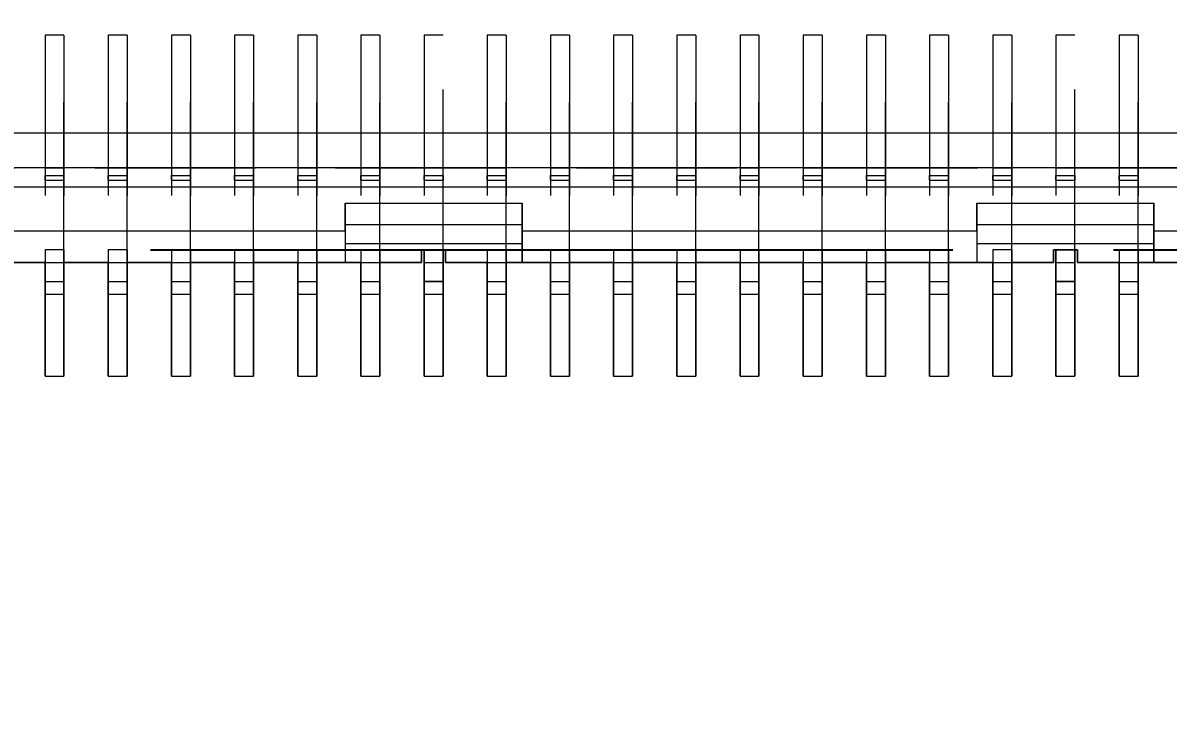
# Model space of a CAD drawing. Header units: millimetres. Extents: x 0 to 403, y 0 to 280.
# Drawn here: x 314.36 to 323.43, y 74.8 to 80.23 of the extents above; entities that cross this region are included whole.
import ezdxf

# ---------------------------------------------------------------- set-up
doc = ezdxf.new("R2010")
doc.units = ezdxf.units.MM
doc.linetypes.add('CENTER', pattern=[10.16, 6.35, -1.27, 1.27, -1.27])
doc.linetypes.add('HIDDEN', pattern=[1.905, 1.27, -0.635])
doc.layers.add('CL', color=2, linetype='CENTER')
doc.layers.add('DIM', color=1, linetype='Continuous')
doc.styles.add('SLDTEXTSTYLE0', font='romans__.ttf', dxfattribs={"width": 0.94})
doc.dimstyles.new('SLDDIMSTYLE1', dxfattribs={"dimtxt": 3, "dimasz": 2, "dimexe": 0, "dimexo": 0.0625, "dimgap": 0.75, "dimtad": 0, "dimtih": 1, "dimtoh": 1, "dimrnd": 1e-09, "dimzin": 12, "dimdsep": 46, "dimtxsty": 'SLDTEXTSTYLE0', "dimblk1": 'NONE', "dimblk2": 'NONE', "dimsah": 1, "dimcen": 0.09, "dimadec": 0, "dimazin": 3, "dimtfac": 1, "dimtofl": 0, "dimtmove": 0, "dimatfit": 3, "dimldrblk": 'NONE', "dimfxl": 1, "dimfrac": 2, "dimtolj": 1, "dimtzin": 12, "dimarcsym": 0})
doc.dimstyles.new('SLDDIMSTYLE2', dxfattribs={"dimtxt": 3, "dimasz": 2, "dimexe": 0, "dimexo": 0.0625, "dimgap": 0.75, "dimtad": 0, "dimtih": 1, "dimtoh": 1, "dimrnd": 1e-09, "dimzin": 4, "dimdsep": 46, "dimtxsty": 'SLDTEXTSTYLE0', "dimblk1": 'NONE', "dimblk2": 'NONE', "dimsah": 1, "dimcen": 0.09, "dimadec": 0, "dimazin": 1, "dimtfac": 1, "dimtofl": 0, "dimtmove": 0, "dimatfit": 3, "dimldrblk": 'NONE', "dimfxl": 1, "dimfrac": 2, "dimtolj": 1, "dimtzin": 12, "dimarcsym": 0})
doc.dimstyles.new('SLDDIMSTYLE7', dxfattribs={"dimtxt": 3, "dimasz": 2, "dimexe": 0, "dimexo": 0.0625, "dimgap": 0.75, "dimtad": 1, "dimrnd": 1e-09, "dimzin": 12, "dimdsep": 46, "dimtxsty": 'SLDTEXTSTYLE0', "dimsah": 1, "dimcen": 0.09, "dimadec": 0, "dimazin": 3, "dimtol": 1, "dimtp": 0.15, "dimtm": 0.15, "dimtfac": 1, "dimtofl": 0, "dimtmove": 0, "dimatfit": 3, "dimfxl": 1, "dimfrac": 2, "dimtolj": 1, "dimarcsym": 0})

# ---------------------------------------------------------------- blocks, each defined once
blk = doc.blocks.new('_D_46')
at = {"layer": 'DIM', "transparency": 16777216}
for p, q in [((306.0133, 71.6405), (306.0133, 76.4291)), ((309.8648, 66.6405), (306.0133, 71.6405)), ((309.8648, 66.6405), (309.8648, 61.6405))]:
    blk.add_line(p, q, dxfattribs=at)
at = {"layer": 'DIM', "transparency": 16777216, "insert": (308.2729, 48.5947), "char_height": 3, "attachment_point": 1, "rotation": 90, "style": 'SLDTEXTSTYLE0'}
blk.add_mtext('74.20', dxfattribs=at)
blk = doc.blocks.new('_NONE')
blk = doc.blocks.new('_D_48')
at = {"layer": 'DIM', "transparency": 16777216}
for p, q in [((264.1333, 71.6405), (264.1333, 82.1791)), ((264.1202, 66.6405), (264.1333, 71.6405)), ((264.1202, 66.6405), (264.1202, 61.6405))]:
    blk.add_line(p, q, dxfattribs=at)
at = {"layer": 'DIM', "transparency": 16777216, "insert": (262.5284, 45.703), "char_height": 3, "attachment_point": 1, "rotation": 90, "style": 'SLDTEXTSTYLE0'}
blk.add_mtext('116.08', dxfattribs=at)
blk = doc.blocks.new('_D_56')
at = {"layer": 'DIM', "transparency": 16777216}
for p, q in [((303.9633, 93.5291), (303.9633, 66.2346)), ((365.7633, 93.5291), (365.7633, 66.2346)), ((365.7633, 67.2346), (303.9633, 67.2346))]:
    blk.add_line(p, q, dxfattribs=at)
for points in [[(303.9633, 67.2346), (305.9633, 66.9846), (305.9633, 67.4846)], [(365.7633, 67.2346), (363.7633, 67.4846), (363.7633, 66.9846)]]:
    blk.add_solid(points, dxfattribs=at)
at = {"layer": 'DIM', "transparency": 16777216, "char_height": 3, "attachment_point": 1, "style": 'SLDTEXTSTYLE0'}
for s, insert in [('61.80', (319.8779, 71.2556)), (' ±0.15', (332.9237, 71.2556))]:
    blk.add_mtext(s, dxfattribs=dict(at, insert=insert))
blk = doc.blocks.new('SW_CENTERMARKSYMBOL_2')
at = {"layer": 'CL', "color": 0}
blk.add_line((46, -87), (112, -87), dxfattribs=at)

msp = doc.modelspace()

# ---------------------------------------------------------------- linework, layer by layer
at = {"color": 7, "linetype": 'HIDDEN', "lineweight": 0}
for p, q in [((314.6883, 80.1291), (314.5383, 80.1291)), ((314.5383, 80.1291), (314.5383, 78.3291)), ((314.5383, 80.1291), (314.5383, 78.4291)), ((314.6883, 78.3291), (314.6883, 80.1291)), ((314.6883, 80.1291), (314.6883, 78.4291)), ((315.1883, 80.1291), (315.0383, 80.1291)), ((315.0383, 80.1291), (315.0383, 78.3291)), ((315.0383, 80.1291), (315.0383, 78.4291)), ((315.1883, 78.3291), (315.1883, 80.1291)), ((315.1883, 80.1291), (315.1883, 78.4291)), ((315.6883, 80.1291), (315.5383, 80.1291)), ((315.5383, 80.1291), (315.5383, 78.3291)), ((315.5383, 80.1291), (315.5383, 78.4291)), ((315.6883, 78.3291), (315.6883, 80.1291)), ((315.6883, 80.1291), (315.6883, 78.4291)), ((316.1883, 80.1291), (316.0383, 80.1291)), ((316.0383, 80.1291), (316.0383, 78.3291)), ((316.0383, 80.1291), (316.0383, 78.4291)), ((316.1883, 78.3291), (316.1883, 80.1291)), ((316.1883, 80.1291), (316.1883, 78.4291)), ((316.6883, 80.1291), (316.5383, 80.1291)), ((316.5383, 80.1291), (316.5383, 78.3291)), ((316.5383, 80.1291), (316.5383, 78.4291)), ((316.6883, 78.3291), (316.6883, 80.1291)), ((316.6883, 80.1291), (316.6883, 78.4291)), ((317.1883, 80.1291), (317.0383, 80.1291)), ((317.0383, 80.1291), (317.0383, 78.3291)), ((317.0383, 80.1291), (317.0383, 78.4291)), ((317.1883, 78.3291), (317.1883, 80.1291)), ((317.1883, 80.1291), (317.1883, 78.4291)), ((317.5383, 80.1291), (317.5383, 78.4291)), ((317.6883, 80.1291), (317.5383, 80.1291)), ((317.6883, 78.4291), (317.6883, 80.1291)), ((318.1883, 80.1291), (318.0383, 80.1291)), ((318.0383, 80.1291), (318.0383, 78.3291)), ((318.0383, 80.1291), (318.0383, 78.4291)), ((318.1883, 78.3291), (318.1883, 80.1291)), ((318.1883, 80.1291), (318.1883, 78.4291)), ((318.6883, 80.1291), (318.5383, 80.1291)), ((318.5383, 80.1291), (318.5383, 78.3291)), ((318.5383, 80.1291), (318.5383, 78.4291)), ((318.6883, 78.3291), (318.6883, 80.1291)), ((318.6883, 80.1291), (318.6883, 78.4291)), ((319.1883, 80.1291), (319.0383, 80.1291)), ((319.0383, 80.1291), (319.0383, 78.3291)), ((319.0383, 80.1291), (319.0383, 78.4291)), ((319.1883, 78.3291), (319.1883, 80.1291)), ((319.1883, 80.1291), (319.1883, 78.4291)), ((319.6883, 80.1291), (319.5383, 80.1291)), ((319.5383, 80.1291), (319.5383, 78.3291)), ((319.5383, 80.1291), (319.5383, 78.4291)), ((319.6883, 78.3291), (319.6883, 80.1291)), ((319.6883, 80.1291), (319.6883, 78.4291)), ((320.1883, 80.1291), (320.0383, 80.1291)), ((320.0383, 80.1291), (320.0383, 78.3291)), ((320.0383, 80.1291), (320.0383, 78.4291)), ((320.1883, 78.3291), (320.1883, 80.1291)), ((320.1883, 80.1291), (320.1883, 78.4291)), ((320.6883, 80.1291), (320.5383, 80.1291)), ((320.5383, 80.1291), (320.5383, 78.3291)), ((320.5383, 80.1291), (320.5383, 78.4291)), ((320.6883, 78.3291), (320.6883, 80.1291)), ((320.6883, 80.1291), (320.6883, 78.4291)), ((321.1883, 80.1291), (321.0383, 80.1291)), ((321.0383, 80.1291), (321.0383, 78.3291)), ((321.0383, 80.1291), (321.0383, 78.4291)), ((321.1883, 78.3291), (321.1883, 80.1291)), ((321.1883, 80.1291), (321.1883, 78.4291)), ((321.6883, 80.1291), (321.5383, 80.1291)), ((321.5383, 80.1291), (321.5383, 78.3291)), ((321.5383, 80.1291), (321.5383, 78.4291)), ((321.6883, 78.3291), (321.6883, 80.1291)), ((321.6883, 80.1291), (321.6883, 78.4291)), ((322.1883, 80.1291), (322.0383, 80.1291)), ((322.0383, 80.1291), (322.0383, 78.3291)), ((322.0383, 80.1291), (322.0383, 78.4291)), ((322.1883, 78.3291), (322.1883, 80.1291)), ((322.1883, 80.1291), (322.1883, 78.4291)), ((322.5383, 80.1291), (322.5383, 78.4291)), ((322.6883, 80.1291), (322.5383, 80.1291)), ((322.6883, 78.4291), (322.6883, 80.1291)), ((323.1883, 80.1291), (323.0383, 80.1291)), ((323.0383, 80.1291), (323.0383, 78.3291)), ((323.0383, 80.1291), (323.0383, 78.4291)), ((323.1883, 78.3291), (323.1883, 80.1291)), ((323.1883, 80.1291), (323.1883, 78.4291)), ((307.3133, 79.0791), (362.4133, 79.0791)), ((314.5383, 79.0791), (314.6883, 79.0791)), ((314.5383, 79.0791), (314.5383, 78.9815)), ((314.6883, 78.9815), (314.6883, 79.0791)), ((315.0383, 79.0791), (315.1883, 79.0791)), ((315.0383, 79.0791), (315.0383, 78.9815)), ((315.1883, 78.9815), (315.1883, 79.0791)), ((315.5383, 79.0791), (315.6883, 79.0791)), ((315.5383, 79.0791), (315.5383, 78.9815)), ((315.6883, 78.9815), (315.6883, 79.0791)), ((316.0383, 79.0791), (316.1883, 79.0791)), ((316.0383, 79.0791), (316.0383, 78.9815)), ((316.1883, 78.9815), (316.1883, 79.0791)), ((316.5383, 79.0791), (316.6883, 79.0791)), ((316.5383, 79.0791), (316.5383, 78.9815)), ((316.6883, 78.9815), (316.6883, 79.0791)), ((317.0383, 79.0791), (317.1883, 79.0791)), ((317.0383, 79.0791), (317.0383, 78.9815)), ((317.1883, 78.9815), (317.1883, 79.0791)), ((317.5383, 79.0791), (317.6883, 79.0791)), ((317.5383, 79.0791), (317.5383, 78.9815)), ((317.6883, 78.9815), (317.6883, 79.0791)), ((318.0383, 79.0791), (318.1883, 79.0791)), ((318.0383, 79.0791), (318.0383, 78.9815)), ((318.1883, 78.9815), (318.1883, 79.0791)), ((318.5383, 79.0791), (318.6883, 79.0791)), ((318.5383, 79.0791), (318.5383, 78.9815)), ((318.6883, 78.9815), (318.6883, 79.0791)), ((319.0383, 79.0791), (319.1883, 79.0791)), ((319.0383, 79.0791), (319.0383, 78.9815)), ((319.1883, 78.9815), (319.1883, 79.0791)), ((319.5383, 79.0791), (319.6883, 79.0791)), ((319.5383, 79.0791), (319.5383, 78.9815)), ((319.6883, 78.9815), (319.6883, 79.0791)), ((320.0383, 79.0791), (320.1883, 79.0791)), ((320.0383, 79.0791), (320.0383, 78.9815)), ((320.1883, 78.9815), (320.1883, 79.0791)), ((320.5383, 79.0791), (320.6883, 79.0791)), ((320.5383, 79.0791), (320.5383, 78.9815)), ((320.6883, 78.9815), (320.6883, 79.0791)), ((321.0383, 79.0791), (321.1883, 79.0791)), ((321.0383, 79.0791), (321.0383, 78.9815)), ((321.1883, 78.9815), (321.1883, 79.0791)), ((321.5383, 79.0791), (321.6883, 79.0791)), ((321.5383, 79.0791), (321.5383, 78.9815)), ((321.6883, 78.9815), (321.6883, 79.0791)), ((322.0383, 79.0791), (322.1883, 79.0791)), ((322.0383, 79.0791), (322.0383, 78.9815)), ((322.1883, 78.9815), (322.1883, 79.0791)), ((322.5383, 79.0791), (322.6883, 79.0791)), ((322.5383, 79.0791), (322.5383, 78.9815)), ((322.6883, 78.9815), (322.6883, 79.0791)), ((323.0383, 79.0791), (323.1883, 79.0791)), ((323.0383, 79.0791), (323.0383, 78.9815)), ((323.1883, 78.9815), (323.1883, 79.0791)), ((316.9133, 78.5791), (316.9133, 78.7991)), ((318.3133, 78.7991), (318.3133, 78.5791)), ((321.9133, 78.5791), (321.9133, 78.7991)), ((323.3133, 78.7991), (323.3133, 78.5791)), ((316.9133, 78.6291), (318.3133, 78.6291)), ((316.9133, 78.5791), (316.9133, 78.3291)), ((318.3133, 78.5791), (318.3133, 78.3291)), ((321.9133, 78.6291), (323.3133, 78.6291)), ((321.9133, 78.5791), (321.9133, 78.3291)), ((323.3133, 78.5791), (323.3133, 78.3291)), ((314.6883, 78.4291), (314.5383, 78.4291)), ((314.5383, 78.4291), (314.5383, 78.3291)), ((314.6883, 78.4291), (314.6883, 78.3291)), ((315.1883, 78.4291), (315.0383, 78.4291)), ((315.0383, 78.4291), (315.0383, 78.3291)), ((315.1883, 78.4291), (315.1883, 78.3291)), ((315.6883, 78.4291), (315.5383, 78.4291)), ((315.5383, 78.4291), (315.5383, 78.3291)), ((315.6883, 78.4291), (315.6883, 78.3291)), ((316.1883, 78.4291), (316.0383, 78.4291)), ((316.0383, 78.4291), (316.0383, 78.3291)), ((316.1883, 78.4291), (316.1883, 78.3291)), ((316.6883, 78.4291), (316.5383, 78.4291)), ((316.5383, 78.4291), (316.5383, 78.3291)), ((316.6883, 78.4291), (316.6883, 78.3291)), ((317.1883, 78.4291), (317.0383, 78.4291)), ((317.0383, 78.4291), (317.0383, 78.3291)), ((317.1883, 78.4291), (317.1883, 78.3291)), ((317.5383, 78.4291), (317.5183, 78.4291)), ((317.5183, 78.4291), (317.5183, 78.3291)), ((317.6883, 78.4291), (317.5383, 78.4291)), ((317.5383, 78.4291), (317.5383, 78.3291)), ((317.7083, 78.4291), (317.6883, 78.4291)), ((317.6883, 78.4291), (317.6883, 78.3291)), ((317.7083, 78.3291), (317.7083, 78.4291)), ((318.1883, 78.4291), (318.0383, 78.4291)), ((318.0383, 78.4291), (318.0383, 78.3291)), ((318.1883, 78.4291), (318.1883, 78.3291)), ((318.6883, 78.4291), (318.5383, 78.4291)), ((318.5383, 78.4291), (318.5383, 78.3291)), ((318.6883, 78.4291), (318.6883, 78.3291)), ((319.1883, 78.4291), (319.0383, 78.4291)), ((319.0383, 78.4291), (319.0383, 78.3291)), ((319.1883, 78.4291), (319.1883, 78.3291)), ((319.6883, 78.4291), (319.5383, 78.4291)), ((319.5383, 78.4291), (319.5383, 78.3291)), ((319.6883, 78.4291), (319.6883, 78.3291)), ((320.1883, 78.4291), (320.0383, 78.4291)), ((320.0383, 78.4291), (320.0383, 78.3291)), ((320.1883, 78.4291), (320.1883, 78.3291)), ((320.6883, 78.4291), (320.5383, 78.4291)), ((320.5383, 78.4291), (320.5383, 78.3291)), ((320.6883, 78.4291), (320.6883, 78.3291)), ((321.1883, 78.4291), (321.0383, 78.4291)), ((321.0383, 78.4291), (321.0383, 78.3291)), ((321.1883, 78.4291), (321.1883, 78.3291)), ((321.6883, 78.4291), (321.5383, 78.4291)), ((321.5383, 78.4291), (321.5383, 78.3291)), ((321.6883, 78.4291), (321.6883, 78.3291)), ((322.1883, 78.4291), (322.0383, 78.4291)), ((322.0383, 78.4291), (322.0383, 78.3291)), ((322.1883, 78.4291), (322.1883, 78.3291)), ((322.5383, 78.4291), (322.5183, 78.4291)), ((322.5183, 78.4291), (322.5183, 78.3291)), ((322.6883, 78.4291), (322.5383, 78.4291)), ((322.5383, 78.4291), (322.5383, 78.3291)), ((322.7083, 78.4291), (322.6883, 78.4291)), ((322.6883, 78.4291), (322.6883, 78.3291)), ((322.7083, 78.3291), (322.7083, 78.4291)), ((323.1883, 78.4291), (323.0383, 78.4291)), ((323.0383, 78.4291), (323.0383, 78.3291)), ((323.1883, 78.4291), (323.1883, 78.3291)), ((314.5383, 78.3291), (314.1883, 78.3291)), ((314.5383, 78.3291), (314.6883, 78.3291)), ((314.5383, 78.3291), (314.5383, 77.4291)), ((315.0383, 78.3291), (314.6883, 78.3291)), ((314.6883, 78.3291), (314.6883, 77.4291)), ((315.0383, 78.3291), (315.1883, 78.3291)), ((315.0383, 78.3291), (315.0383, 77.4291)), ((315.5383, 78.3291), (315.1883, 78.3291)), ((315.1883, 78.3291), (315.1883, 77.4291)), ((315.5383, 78.3291), (315.6883, 78.3291)), ((315.5383, 78.3291), (315.5383, 77.4291)), ((316.0383, 78.3291), (315.6883, 78.3291)), ((315.6883, 78.3291), (315.6883, 77.4291)), ((316.0383, 78.3291), (316.1883, 78.3291)), ((316.0383, 78.3291), (316.0383, 77.4291)), ((316.5383, 78.3291), (316.1883, 78.3291)), ((316.1883, 78.3291), (316.1883, 77.4291)), ((316.5383, 78.3291), (316.6883, 78.3291)), ((316.5383, 78.3291), (316.5383, 77.4291)), ((317.0383, 78.3291), (316.6883, 78.3291)), ((316.6883, 78.3291), (316.6883, 77.4291)), ((317.0383, 78.3291), (317.1883, 78.3291)), ((317.0383, 78.3291), (317.0383, 77.4291)), ((317.5183, 78.3291), (317.1883, 78.3291)), ((317.1883, 78.3291), (317.1883, 77.4291)), ((317.5383, 78.3291), (317.6883, 78.3291)), ((317.5383, 78.3291), (317.5383, 77.4291)), ((317.6883, 78.3291), (317.6883, 77.4291)), ((318.0383, 78.3291), (317.7083, 78.3291)), ((318.0383, 78.3291), (318.1883, 78.3291)), ((318.0383, 78.3291), (318.0383, 77.4291)), ((318.5383, 78.3291), (318.1883, 78.3291)), ((318.1883, 78.3291), (318.1883, 77.4291)), ((318.5383, 78.3291), (318.6883, 78.3291)), ((318.5383, 78.3291), (318.5383, 77.4291)), ((319.0383, 78.3291), (318.6883, 78.3291)), ((318.6883, 78.3291), (318.6883, 77.4291)), ((319.0383, 78.3291), (319.1883, 78.3291)), ((319.0383, 78.3291), (319.0383, 77.4291)), ((319.5383, 78.3291), (319.1883, 78.3291)), ((319.1883, 78.3291), (319.1883, 77.4291)), ((319.5383, 78.3291), (319.6883, 78.3291)), ((319.5383, 78.3291), (319.5383, 77.4291)), ((320.0383, 78.3291), (319.6883, 78.3291)), ((319.6883, 78.3291), (319.6883, 77.4291)), ((320.0383, 78.3291), (320.1883, 78.3291)), ((320.0383, 78.3291), (320.0383, 77.4291)), ((320.5383, 78.3291), (320.1883, 78.3291)), ((320.1883, 78.3291), (320.1883, 77.4291)), ((320.5383, 78.3291), (320.6883, 78.3291)), ((320.5383, 78.3291), (320.5383, 77.4291)), ((321.0383, 78.3291), (320.6883, 78.3291)), ((320.6883, 78.3291), (320.6883, 77.4291)), ((321.0383, 78.3291), (321.1883, 78.3291)), ((321.0383, 78.3291), (321.0383, 77.4291)), ((321.5383, 78.3291), (321.1883, 78.3291)), ((321.1883, 78.3291), (321.1883, 77.4291)), ((321.5383, 78.3291), (321.6883, 78.3291)), ((321.5383, 78.3291), (321.5383, 77.4291)), ((322.0383, 78.3291), (321.6883, 78.3291)), ((321.6883, 78.3291), (321.6883, 77.4291)), ((322.0383, 78.3291), (322.1883, 78.3291)), ((322.0383, 78.3291), (322.0383, 77.4291)), ((322.5183, 78.3291), (322.1883, 78.3291)), ((322.1883, 78.3291), (322.1883, 77.4291)), ((322.5383, 78.3291), (322.6883, 78.3291)), ((322.5383, 78.3291), (322.5383, 77.4291)), ((322.6883, 78.3291), (322.6883, 77.4291)), ((323.0383, 78.3291), (322.7083, 78.3291)), ((323.0383, 78.3291), (323.1883, 78.3291)), ((323.0383, 78.3291), (323.0383, 77.4291)), ((323.5383, 78.3291), (323.1883, 78.3291)), ((323.1883, 78.3291), (323.1883, 77.4291)), ((317.6883, 78.1791), (317.5383, 78.1791)), ((322.6883, 78.1791), (322.5383, 78.1791)), ((314.5383, 77.4291), (314.6883, 77.4291)), ((315.0383, 77.4291), (315.1883, 77.4291)), ((315.5383, 77.4291), (315.6883, 77.4291)), ((316.0383, 77.4291), (316.1883, 77.4291)), ((316.5383, 77.4291), (316.6883, 77.4291)), ((317.0383, 77.4291), (317.1883, 77.4291)), ((317.5383, 77.4291), (317.6883, 77.4291)), ((318.0383, 77.4291), (318.1883, 77.4291)), ((318.5383, 77.4291), (318.6883, 77.4291)), ((319.0383, 77.4291), (319.1883, 77.4291)), ((319.5383, 77.4291), (319.6883, 77.4291)), ((320.0383, 77.4291), (320.1883, 77.4291)), ((320.5383, 77.4291), (320.6883, 77.4291)), ((321.0383, 77.4291), (321.1883, 77.4291)), ((321.5383, 77.4291), (321.6883, 77.4291)), ((322.0383, 77.4291), (322.1883, 77.4291)), ((322.5383, 77.4291), (322.6883, 77.4291)), ((323.0383, 77.4291), (323.1883, 77.4291))]:
    msp.add_line(p, q, dxfattribs=at)
at = {"color": 7, "linetype": 'Continuous', "lineweight": 0}
for p, q in [((363.2133, 79.3536), (306.5133, 79.3536)), ((363.4133, 79.0791), (306.3133, 79.0791)), ((314.5383, 79.0791), (314.5383, 79.0176)), ((314.6883, 79.0176), (314.6883, 79.0791)), ((315.0383, 79.0791), (315.0383, 79.0176)), ((315.1883, 79.0176), (315.1883, 79.0791)), ((315.5383, 79.0791), (315.5383, 79.0176)), ((315.6883, 79.0176), (315.6883, 79.0791)), ((316.0383, 79.0791), (316.0383, 79.0176)), ((316.1883, 79.0176), (316.1883, 79.0791)), ((316.5383, 79.0791), (316.5383, 79.0176)), ((316.6883, 79.0176), (316.6883, 79.0791)), ((317.0383, 79.0791), (317.0383, 79.0176)), ((317.1883, 79.0176), (317.1883, 79.0791)), ((317.5383, 79.0791), (317.5383, 79.0176)), ((317.6883, 79.0176), (317.6883, 79.0791)), ((318.0383, 79.0791), (318.0383, 79.0176)), ((318.1883, 79.0176), (318.1883, 79.0791)), ((318.5383, 79.0791), (318.5383, 79.0176)), ((318.6883, 79.0176), (318.6883, 79.0791)), ((319.0383, 79.0791), (319.0383, 79.0176)), ((319.1883, 79.0176), (319.1883, 79.0791)), ((319.5383, 79.0791), (319.5383, 79.0176)), ((319.6883, 79.0176), (319.6883, 79.0791)), ((320.0383, 79.0791), (320.0383, 79.0176)), ((320.1883, 79.0176), (320.1883, 79.0791)), ((320.5383, 79.0791), (320.5383, 79.0176)), ((320.6883, 79.0176), (320.6883, 79.0791)), ((321.0383, 79.0791), (321.0383, 79.0176)), ((321.1883, 79.0176), (321.1883, 79.0791)), ((321.5383, 79.0791), (321.5383, 79.0176)), ((321.6883, 79.0176), (321.6883, 79.0791)), ((322.0383, 79.0791), (322.0383, 79.0176)), ((322.1883, 79.0176), (322.1883, 79.0791)), ((322.5383, 79.0791), (322.5383, 79.0176)), ((322.6883, 79.0176), (322.6883, 79.0791)), ((323.0383, 79.0791), (323.0383, 79.0176)), ((323.1883, 79.0176), (323.1883, 79.0791)), ((314.5383, 79.0176), (314.6883, 79.0176)), ((314.5383, 78.9815), (314.5383, 79.0176)), ((314.5383, 78.9815), (314.6883, 78.9815)), ((314.6883, 79.0176), (314.6883, 78.9815)), ((315.0383, 79.0176), (315.1883, 79.0176)), ((315.0383, 78.9815), (315.0383, 79.0176)), ((315.0383, 78.9815), (315.1883, 78.9815)), ((315.1883, 79.0176), (315.1883, 78.9815)), ((315.5383, 79.0176), (315.6883, 79.0176)), ((315.5383, 78.9815), (315.5383, 79.0176)), ((315.5383, 78.9815), (315.6883, 78.9815)), ((315.6883, 79.0176), (315.6883, 78.9815)), ((316.0383, 79.0176), (316.1883, 79.0176)), ((316.0383, 78.9815), (316.0383, 79.0176)), ((316.0383, 78.9815), (316.1883, 78.9815)), ((316.1883, 79.0176), (316.1883, 78.9815)), ((316.5383, 79.0176), (316.6883, 79.0176)), ((316.5383, 78.9815), (316.5383, 79.0176)), ((316.5383, 78.9815), (316.6883, 78.9815)), ((316.6883, 79.0176), (316.6883, 78.9815)), ((317.0383, 79.0176), (317.1883, 79.0176)), ((317.0383, 78.9815), (317.0383, 79.0176)), ((317.0383, 78.9815), (317.1883, 78.9815)), ((317.1883, 79.0176), (317.1883, 78.9815)), ((317.5383, 79.0176), (317.6883, 79.0176)), ((317.5383, 78.9815), (317.5383, 79.0176)), ((317.5383, 78.9815), (317.6883, 78.9815)), ((317.6883, 79.0176), (317.6883, 78.9815)), ((318.0383, 79.0176), (318.1883, 79.0176)), ((318.0383, 78.9815), (318.0383, 79.0176)), ((318.0383, 78.9815), (318.1883, 78.9815)), ((318.1883, 79.0176), (318.1883, 78.9815)), ((318.5383, 79.0176), (318.6883, 79.0176)), ((318.5383, 78.9815), (318.5383, 79.0176)), ((318.5383, 78.9815), (318.6883, 78.9815)), ((318.6883, 79.0176), (318.6883, 78.9815)), ((319.0383, 79.0176), (319.1883, 79.0176)), ((319.0383, 78.9815), (319.0383, 79.0176)), ((319.0383, 78.9815), (319.1883, 78.9815)), ((319.1883, 79.0176), (319.1883, 78.9815)), ((319.5383, 79.0176), (319.6883, 79.0176)), ((319.5383, 78.9815), (319.5383, 79.0176)), ((319.5383, 78.9815), (319.6883, 78.9815)), ((319.6883, 79.0176), (319.6883, 78.9815)), ((320.0383, 79.0176), (320.1883, 79.0176)), ((320.0383, 78.9815), (320.0383, 79.0176)), ((320.0383, 78.9815), (320.1883, 78.9815)), ((320.1883, 79.0176), (320.1883, 78.9815)), ((320.5383, 79.0176), (320.6883, 79.0176)), ((320.5383, 78.9815), (320.5383, 79.0176)), ((320.5383, 78.9815), (320.6883, 78.9815)), ((320.6883, 79.0176), (320.6883, 78.9815)), ((321.0383, 79.0176), (321.1883, 79.0176)), ((321.0383, 78.9815), (321.0383, 79.0176)), ((321.0383, 78.9815), (321.1883, 78.9815)), ((321.1883, 79.0176), (321.1883, 78.9815)), ((321.5383, 79.0176), (321.6883, 79.0176)), ((321.5383, 78.9815), (321.5383, 79.0176)), ((321.5383, 78.9815), (321.6883, 78.9815)), ((321.6883, 79.0176), (321.6883, 78.9815)), ((322.0383, 79.0176), (322.1883, 79.0176)), ((322.0383, 78.9815), (322.0383, 79.0176)), ((322.0383, 78.9815), (322.1883, 78.9815)), ((322.1883, 79.0176), (322.1883, 78.9815)), ((322.5383, 79.0176), (322.6883, 79.0176)), ((322.5383, 78.9815), (322.5383, 79.0176)), ((322.5383, 78.9815), (322.6883, 78.9815)), ((322.6883, 79.0176), (322.6883, 78.9815)), ((323.0383, 79.0176), (323.1883, 79.0176)), ((323.0383, 78.9815), (323.0383, 79.0176)), ((323.0383, 78.9815), (323.1883, 78.9815)), ((323.1883, 79.0176), (323.1883, 78.9815)), ((307.3133, 78.9291), (362.4133, 78.9291)), ((316.9133, 78.7991), (318.3133, 78.7991)), ((316.9133, 78.7991), (316.9133, 78.6291)), ((318.3133, 78.6291), (318.3133, 78.7991)), ((321.9133, 78.7991), (323.3133, 78.7991)), ((321.9133, 78.7991), (321.9133, 78.6291)), ((323.3133, 78.6291), (323.3133, 78.7991)), ((313.3133, 78.5791), (316.9133, 78.5791)), ((316.9133, 78.6291), (318.3133, 78.6291)), ((316.9133, 78.6291), (316.9133, 78.4791)), ((318.3133, 78.4791), (318.3133, 78.6291)), ((318.3133, 78.5791), (321.9133, 78.5791)), ((321.9133, 78.6291), (323.3133, 78.6291)), ((321.9133, 78.6291), (321.9133, 78.4791)), ((323.3133, 78.4791), (323.3133, 78.6291)), ((323.3133, 78.5791), (326.9133, 78.5791)), ((316.9133, 78.4791), (318.3133, 78.4791)), ((316.9133, 78.4791), (316.9133, 78.3291)), ((317.5183, 78.4291), (317.7083, 78.4291)), ((317.5183, 78.3291), (317.5183, 78.4291)), ((317.5383, 78.1791), (317.5383, 78.4291)), ((317.6883, 78.1791), (317.6883, 78.4291)), ((317.7083, 78.4291), (317.7083, 78.3291)), ((318.3133, 78.3291), (318.3133, 78.4791)), ((321.9133, 78.4791), (323.3133, 78.4791)), ((321.9133, 78.4791), (321.9133, 78.3291)), ((322.5183, 78.4291), (322.7083, 78.4291)), ((322.5183, 78.3291), (322.5183, 78.4291)), ((322.5383, 78.1791), (322.5383, 78.4291)), ((322.6883, 78.1791), (322.6883, 78.4291)), ((322.7083, 78.4291), (322.7083, 78.3291)), ((323.3133, 78.3291), (323.3133, 78.4791)), ((313.3133, 78.3291), (316.9133, 78.3291)), ((314.5383, 78.1791), (314.5383, 78.3291)), ((314.6883, 78.1791), (314.6883, 78.3291)), ((315.0383, 78.1791), (315.0383, 78.3291)), ((315.1883, 78.1791), (315.1883, 78.3291)), ((315.5383, 78.1791), (315.5383, 78.3291)), ((315.6883, 78.1791), (315.6883, 78.3291)), ((316.0383, 78.1791), (316.0383, 78.3291)), ((316.1883, 78.1791), (316.1883, 78.3291)), ((316.5383, 78.1791), (316.5383, 78.3291)), ((316.6883, 78.1791), (316.6883, 78.3291)), ((316.9133, 78.3291), (317.5183, 78.3291)), ((317.0383, 78.1791), (317.0383, 78.3291)), ((317.1883, 78.1791), (317.1883, 78.3291)), ((317.7083, 78.3291), (318.3133, 78.3291)), ((318.0383, 78.1791), (318.0383, 78.3291)), ((318.1883, 78.1791), (318.1883, 78.3291)), ((318.3133, 78.3291), (321.9133, 78.3291)), ((318.5383, 78.1791), (318.5383, 78.3291)), ((318.6883, 78.1791), (318.6883, 78.3291)), ((319.0383, 78.1791), (319.0383, 78.3291)), ((319.1883, 78.1791), (319.1883, 78.3291)), ((319.5383, 78.1791), (319.5383, 78.3291)), ((319.6883, 78.1791), (319.6883, 78.3291)), ((320.0383, 78.1791), (320.0383, 78.3291)), ((320.1883, 78.1791), (320.1883, 78.3291)), ((320.5383, 78.1791), (320.5383, 78.3291)), ((320.6883, 78.1791), (320.6883, 78.3291)), ((321.0383, 78.1791), (321.0383, 78.3291)), ((321.1883, 78.1791), (321.1883, 78.3291)), ((321.5383, 78.1791), (321.5383, 78.3291)), ((321.6883, 78.1791), (321.6883, 78.3291)), ((321.9133, 78.3291), (322.5183, 78.3291)), ((322.0383, 78.1791), (322.0383, 78.3291)), ((322.1883, 78.1791), (322.1883, 78.3291)), ((322.7083, 78.3291), (323.3133, 78.3291)), ((323.0383, 78.1791), (323.0383, 78.3291)), ((323.1883, 78.1791), (323.1883, 78.3291)), ((323.3133, 78.3291), (326.9133, 78.3291)), ((314.5383, 78.1791), (314.6883, 78.1791)), ((314.5383, 78.0791), (314.5383, 78.1791)), ((314.6883, 78.0791), (314.6883, 78.1791)), ((315.0383, 78.1791), (315.1883, 78.1791)), ((315.0383, 78.0791), (315.0383, 78.1791)), ((315.1883, 78.0791), (315.1883, 78.1791)), ((315.5383, 78.1791), (315.6883, 78.1791)), ((315.5383, 78.0791), (315.5383, 78.1791)), ((315.6883, 78.0791), (315.6883, 78.1791)), ((316.0383, 78.1791), (316.1883, 78.1791)), ((316.0383, 78.0791), (316.0383, 78.1791)), ((316.1883, 78.0791), (316.1883, 78.1791)), ((316.5383, 78.1791), (316.6883, 78.1791)), ((316.5383, 78.0791), (316.5383, 78.1791)), ((316.6883, 78.0791), (316.6883, 78.1791)), ((317.0383, 78.1791), (317.1883, 78.1791)), ((317.0383, 78.0791), (317.0383, 78.1791)), ((317.1883, 78.0791), (317.1883, 78.1791)), ((317.5383, 78.1791), (317.6883, 78.1791)), ((317.5383, 78.0791), (317.5383, 78.1791)), ((317.6883, 78.0791), (317.6883, 78.1791)), ((318.0383, 78.1791), (318.1883, 78.1791)), ((318.0383, 78.0791), (318.0383, 78.1791)), ((318.1883, 78.0791), (318.1883, 78.1791)), ((318.5383, 78.1791), (318.6883, 78.1791)), ((318.5383, 78.0791), (318.5383, 78.1791)), ((318.6883, 78.0791), (318.6883, 78.1791)), ((319.0383, 78.1791), (319.1883, 78.1791)), ((319.0383, 78.0791), (319.0383, 78.1791)), ((319.1883, 78.0791), (319.1883, 78.1791)), ((319.5383, 78.1791), (319.6883, 78.1791)), ((319.5383, 78.0791), (319.5383, 78.1791)), ((319.6883, 78.0791), (319.6883, 78.1791)), ((320.0383, 78.1791), (320.1883, 78.1791)), ((320.0383, 78.0791), (320.0383, 78.1791)), ((320.1883, 78.0791), (320.1883, 78.1791)), ((320.5383, 78.1791), (320.6883, 78.1791)), ((320.5383, 78.0791), (320.5383, 78.1791)), ((320.6883, 78.0791), (320.6883, 78.1791)), ((321.0383, 78.1791), (321.1883, 78.1791)), ((321.0383, 78.0791), (321.0383, 78.1791)), ((321.1883, 78.0791), (321.1883, 78.1791)), ((321.5383, 78.1791), (321.6883, 78.1791)), ((321.5383, 78.0791), (321.5383, 78.1791)), ((321.6883, 78.0791), (321.6883, 78.1791)), ((322.0383, 78.1791), (322.1883, 78.1791)), ((322.0383, 78.0791), (322.0383, 78.1791)), ((322.1883, 78.0791), (322.1883, 78.1791)), ((322.5383, 78.1791), (322.6883, 78.1791)), ((322.5383, 78.0791), (322.5383, 78.1791)), ((322.6883, 78.0791), (322.6883, 78.1791)), ((323.0383, 78.1791), (323.1883, 78.1791)), ((323.0383, 78.0791), (323.0383, 78.1791)), ((323.1883, 78.0791), (323.1883, 78.1791)), ((314.5383, 78.0791), (314.6883, 78.0791)), ((314.5383, 77.4291), (314.5383, 78.0791)), ((314.6883, 77.4291), (314.6883, 78.0791)), ((315.0383, 78.0791), (315.1883, 78.0791)), ((315.0383, 77.4291), (315.0383, 78.0791)), ((315.1883, 77.4291), (315.1883, 78.0791)), ((315.5383, 78.0791), (315.6883, 78.0791)), ((315.5383, 77.4291), (315.5383, 78.0791)), ((315.6883, 77.4291), (315.6883, 78.0791)), ((316.0383, 78.0791), (316.1883, 78.0791)), ((316.0383, 77.4291), (316.0383, 78.0791)), ((316.1883, 77.4291), (316.1883, 78.0791)), ((316.5383, 78.0791), (316.6883, 78.0791)), ((316.5383, 77.4291), (316.5383, 78.0791)), ((316.6883, 77.4291), (316.6883, 78.0791)), ((317.0383, 78.0791), (317.1883, 78.0791)), ((317.0383, 77.4291), (317.0383, 78.0791)), ((317.1883, 77.4291), (317.1883, 78.0791)), ((317.5383, 78.0791), (317.6883, 78.0791)), ((317.5383, 77.4291), (317.5383, 78.0791)), ((317.6883, 77.4291), (317.6883, 78.0791)), ((318.0383, 78.0791), (318.1883, 78.0791)), ((318.0383, 77.4291), (318.0383, 78.0791)), ((318.1883, 77.4291), (318.1883, 78.0791)), ((318.5383, 78.0791), (318.6883, 78.0791)), ((318.5383, 77.4291), (318.5383, 78.0791)), ((318.6883, 77.4291), (318.6883, 78.0791)), ((319.0383, 78.0791), (319.1883, 78.0791)), ((319.0383, 77.4291), (319.0383, 78.0791)), ((319.1883, 77.4291), (319.1883, 78.0791)), ((319.5383, 78.0791), (319.6883, 78.0791)), ((319.5383, 77.4291), (319.5383, 78.0791)), ((319.6883, 77.4291), (319.6883, 78.0791)), ((320.0383, 78.0791), (320.1883, 78.0791)), ((320.0383, 77.4291), (320.0383, 78.0791)), ((320.1883, 77.4291), (320.1883, 78.0791)), ((320.5383, 78.0791), (320.6883, 78.0791)), ((320.5383, 77.4291), (320.5383, 78.0791)), ((320.6883, 77.4291), (320.6883, 78.0791)), ((321.0383, 78.0791), (321.1883, 78.0791)), ((321.0383, 77.4291), (321.0383, 78.0791)), ((321.1883, 77.4291), (321.1883, 78.0791)), ((321.5383, 78.0791), (321.6883, 78.0791)), ((321.5383, 77.4291), (321.5383, 78.0791)), ((321.6883, 77.4291), (321.6883, 78.0791)), ((322.0383, 78.0791), (322.1883, 78.0791)), ((322.0383, 77.4291), (322.0383, 78.0791)), ((322.1883, 77.4291), (322.1883, 78.0791)), ((322.5383, 78.0791), (322.6883, 78.0791)), ((322.5383, 77.4291), (322.5383, 78.0791)), ((322.6883, 77.4291), (322.6883, 78.0791)), ((323.0383, 78.0791), (323.1883, 78.0791)), ((323.0383, 77.4291), (323.0383, 78.0791)), ((323.1883, 77.4291), (323.1883, 78.0791)), ((314.5383, 77.4291), (314.6883, 77.4291)), ((315.0383, 77.4291), (315.1883, 77.4291)), ((315.5383, 77.4291), (315.6883, 77.4291)), ((316.0383, 77.4291), (316.1883, 77.4291)), ((316.5383, 77.4291), (316.6883, 77.4291)), ((317.0383, 77.4291), (317.1883, 77.4291)), ((317.5383, 77.4291), (317.6883, 77.4291)), ((318.0383, 77.4291), (318.1883, 77.4291)), ((318.5383, 77.4291), (318.6883, 77.4291)), ((319.0383, 77.4291), (319.1883, 77.4291)), ((319.5383, 77.4291), (319.6883, 77.4291)), ((320.0383, 77.4291), (320.1883, 77.4291)), ((320.5383, 77.4291), (320.6883, 77.4291)), ((321.0383, 77.4291), (321.1883, 77.4291)), ((321.5383, 77.4291), (321.6883, 77.4291)), ((322.0383, 77.4291), (322.1883, 77.4291)), ((322.5383, 77.4291), (322.6883, 77.4291)), ((323.0383, 77.4291), (323.1883, 77.4291))]:
    msp.add_line(p, q, dxfattribs=at)

# ---------------------------------------------------------------- block references
at = {"layer": 'CL'}
msp.add_blockref('SW_CENTERMARKSYMBOL_2', (259.2133, 165.4291), dxfattribs=at)

# ---------------------------------------------------------------- dimensions: what is measured, and where the dimension line sits
at = {"layer": 'DIM'}
dim = msp.add_linear_dim(base=(303.9633, 67.2346), p1=(365.7633, 94.5291), p2=(303.9633, 94.5291), dimstyle='SLDDIMSTYLE7', dxfattribs=at)
dim.commit()
dim.dimension.update_dxf_attribs({"geometry": '_D_56', "text_midpoint": (334.8633, 67.2346), "dimtype": 160})
for feature_location, offset, dimstyle, picture, middle in [((264.1333, 83.1791, 0.1), (-0.0131, -21.5386), 'SLDDIMSTYLE1', '_D_48', (264.1202, 53.6718)), ((306.0133, 77.4291, 0.1), (3.8514, -15.7886), 'SLDDIMSTYLE2', '_D_46', (309.8648, 55.1176))]:
    dim = msp.add_ordinate_dim(feature_location=feature_location, offset=offset, dtype=1, origin=(380.2133, 74.4291, 0.1), dimstyle=dimstyle, dxfattribs=at)
    dim.commit()
    dim.dimension.update_dxf_attribs({"geometry": picture, "text_midpoint": middle})

doc.saveas('drawing.dxf')
